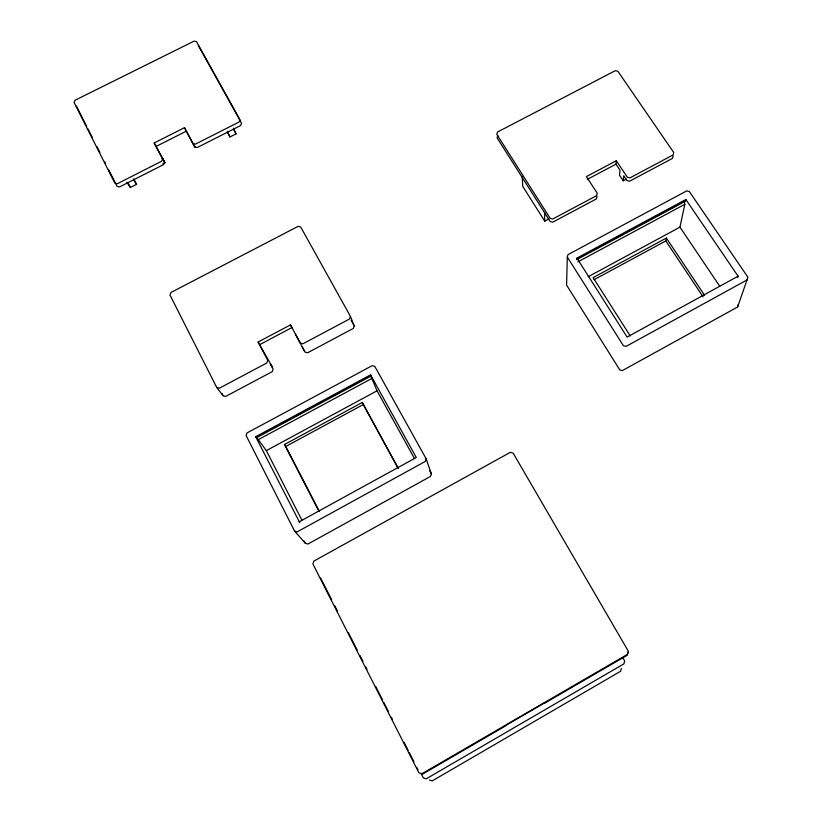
<?xml version="1.0" encoding="UTF-8"?>
<svg xmlns="http://www.w3.org/2000/svg" width="822" height="822" viewBox="0 0 822 822"><rect width="100%" height="100%" fill="white"/><g stroke="black" fill="none" stroke-linecap="round" stroke-linejoin="round"><path stroke-width="1.23" d="M567.303 257.07L566.584 285.08L619.798 369.91L622.388 370.578L737.591 307.017L747.948 277.281L689.319 191.536L686.668 190.92L568.002 254.635L567.303 257.07L623.384 345.682L626.117 346.37L747.362 279.768M576.91 258.108L576.849 259.577L685.517 201.123L685.856 199.52L576.91 258.108L627.114 337.082L738.084 276.213L685.856 199.52M626.333 179.124L623.199 180.789L619.449 175.148L619.963 170.113L615.997 164.153L616.325 160.732L586.384 176.596L597.275 193.242L596.597 195.657L552.816 218.971L550.144 218.323L496.807 134.335L497.526 132.013L615.288 70.682L617.877 71.257L673.742 152.543L673.115 154.906L630.012 177.86L627.34 177.233L616.325 160.732M623.199 180.789L623.754 175.795L626.95 180.593L629.611 181.21L672.488 158.369L673.115 156.005M703.046 296.793L665.82 240.918L666.375 238.041L593.124 277.641L630.248 335.941M719.733 286.231L679.958 227.149L684.839 204.298L684.161 201.226L685.517 201.123M737.591 307.017L738.156 304.643M621.319 668.42L620.631 671.255L432.238 780.9L429.454 780.037M627.885 652.236L627.135 655.298L545.222 702.872M597.039 196.52L596.371 198.924L552.816 222.135L550.165 221.498L497.084 137.849L497.813 135.538M431.355 473.832L430.574 476.39L307.952 544.03L305.373 543.301L294.564 531.063L246.107 435.537L247.032 432.927L372.171 365.667L374.781 366.345L426.125 458.758L431.355 473.832L429.505 470.492M426.125 458.758L425.303 461.419L297.256 531.824L294.564 531.063M350.439 316.388L349.566 318.977L302.948 343.771L300.256 343.062L290.485 324.885L258.108 342.024L272.596 367.475L270.335 363.807L273.099 369.068L272.185 371.667L225.721 396.42L223.081 395.711L216.72 387.46L169.969 295.006L170.945 292.478L298.088 226.369L300.688 227.016L350.439 316.388L354.21 325.861L353.357 328.41L307.634 352.772L304.993 352.083L295.427 334.143M737.601 277.651L738.084 276.213M421.933 773.728L627.587 654.302L628.337 651.219L513.134 453.107L510.287 452.347L313.85 561.107L312.905 564.015L418.891 772.793L422.724 774.026L506.66 725.271M506.527 724.983L545.202 702.512M299.085 521.867L416.281 457.525L370.578 374.873L255.683 436.729L299.773 522.689M256.474 437.756L256.413 437.119L266.349 450.61L377.051 390.799L370.65 375.613L371.061 376.055L256.474 437.756L255.683 436.729M588.141 276.757L679.958 227.149M319.07 511.531L284.433 444.527L362.307 402.431L398.167 468.098M284.433 444.527L285.799 446.459L363.273 404.558L362.307 402.431M594.049 279.737L665.82 240.918M576.941 258.889L579.202 257.676M585.973 254.039L588.233 252.827M593.874 249.785L600.646 246.148M602.896 244.935L605.156 243.713M607.417 242.5L609.677 241.288M616.449 237.65L622.09 234.609M624.34 233.397L626.6 232.184M628.861 230.972L631.111 229.759M633.372 228.537L635.632 227.324M642.403 223.687L648.044 220.645M650.305 219.433L657.076 215.796M659.326 214.583L669.488 209.117M671.749 207.904L678.52 204.257M680.77 203.044L684.161 201.226M577.856 261.879L684.839 204.298M263.132 433.502L267.612 431.088M274.332 427.471L276.572 426.269M282.172 423.248L288.892 419.631M295.612 416.014L301.212 413.004M303.452 411.791L310.171 408.174M315.771 405.164L322.491 401.547M329.211 397.93L334.811 394.909M337.051 393.707L339.291 392.495M341.531 391.293L343.771 390.09M349.371 387.07L351.611 385.867M353.85 384.665L356.09 383.453M358.33 382.251L360.57 381.038M366.17 378.028L368.41 376.825M258.036 439.791L372.006 378.387M522.258 176.596L522.72 186.347L544.729 221.139L548.808 218.971M259.711 344.634L291.902 327.588L290.485 324.885M587.309 179.371L615.997 164.153M126.865 182.207L130.39 187.508L136.565 184.375L133.709 178.816M227.509 132.445L229.985 136.945L236.037 133.863L233.427 128.181M162.89 163.732L165.017 162.653L154.166 142.977L184.477 127.687L192.985 143.521L195.451 144.117L239.089 122.005L239.962 119.724L196.53 41.645L194.146 41.1L75.018 100.263L74.052 102.503L114.854 183.101L117.31 183.717L161.615 161.256L162.55 158.944L154.166 142.977M156.17 146.398L186.317 131.171L195.02 147.446L192.317 142.34M194.793 146.953L197.249 147.539L240.661 125.519L241.534 123.249L198.277 45.467M216.72 387.46L219.412 388.179L266.801 362.985L267.725 360.344L258.108 342.024M666.375 238.041L704.505 295.211M133.791 180.11L136.565 184.375M165.017 162.653L162.088 157.66L164.523 162.294L163.599 164.606L119.519 186.964L117.073 186.358L108.483 169.394M622.757 657.6L624.658 660.878L623.939 663.847L426.258 778.804L423.33 777.9L421.049 773.399M351.117 320.292L354.21 325.861M233.561 129.373L236.037 133.863M377.051 390.799L414.493 458.594M363.273 404.558L398.28 468.663M184.477 127.687L186.317 131.171M302.188 346.853L304.181 350.655M285.799 446.459L319.111 510.883M266.349 450.61L301.982 520.367M128.109 183.059L130.39 187.508M304.222 541.03L305.373 543.301M320.652 578.041L331.656 599.711M334.554 605.413L337.452 611.116M348.456 632.796L357.149 649.904M360.036 655.607L362.934 661.309M365.831 667.012L366.992 669.293M375.685 686.401L382.631 700.087M383.792 702.368L388.426 711.503M391.323 717.205L392.474 719.486M404.064 742.297L408.123 750.281M409.274 752.562L413.908 761.686M416.805 767.388L417.966 769.669M76.415 106.069L86.721 126.424M87.872 128.684L92.454 137.726M97.037 146.778L99.894 152.43M104.476 161.472L105.617 163.742M221.93 393.43L223.081 395.711M227.314 131.273L229.985 136.945M370.578 374.873L371.061 376.055M544.616 212.436L544.729 221.139"/></g></svg>
